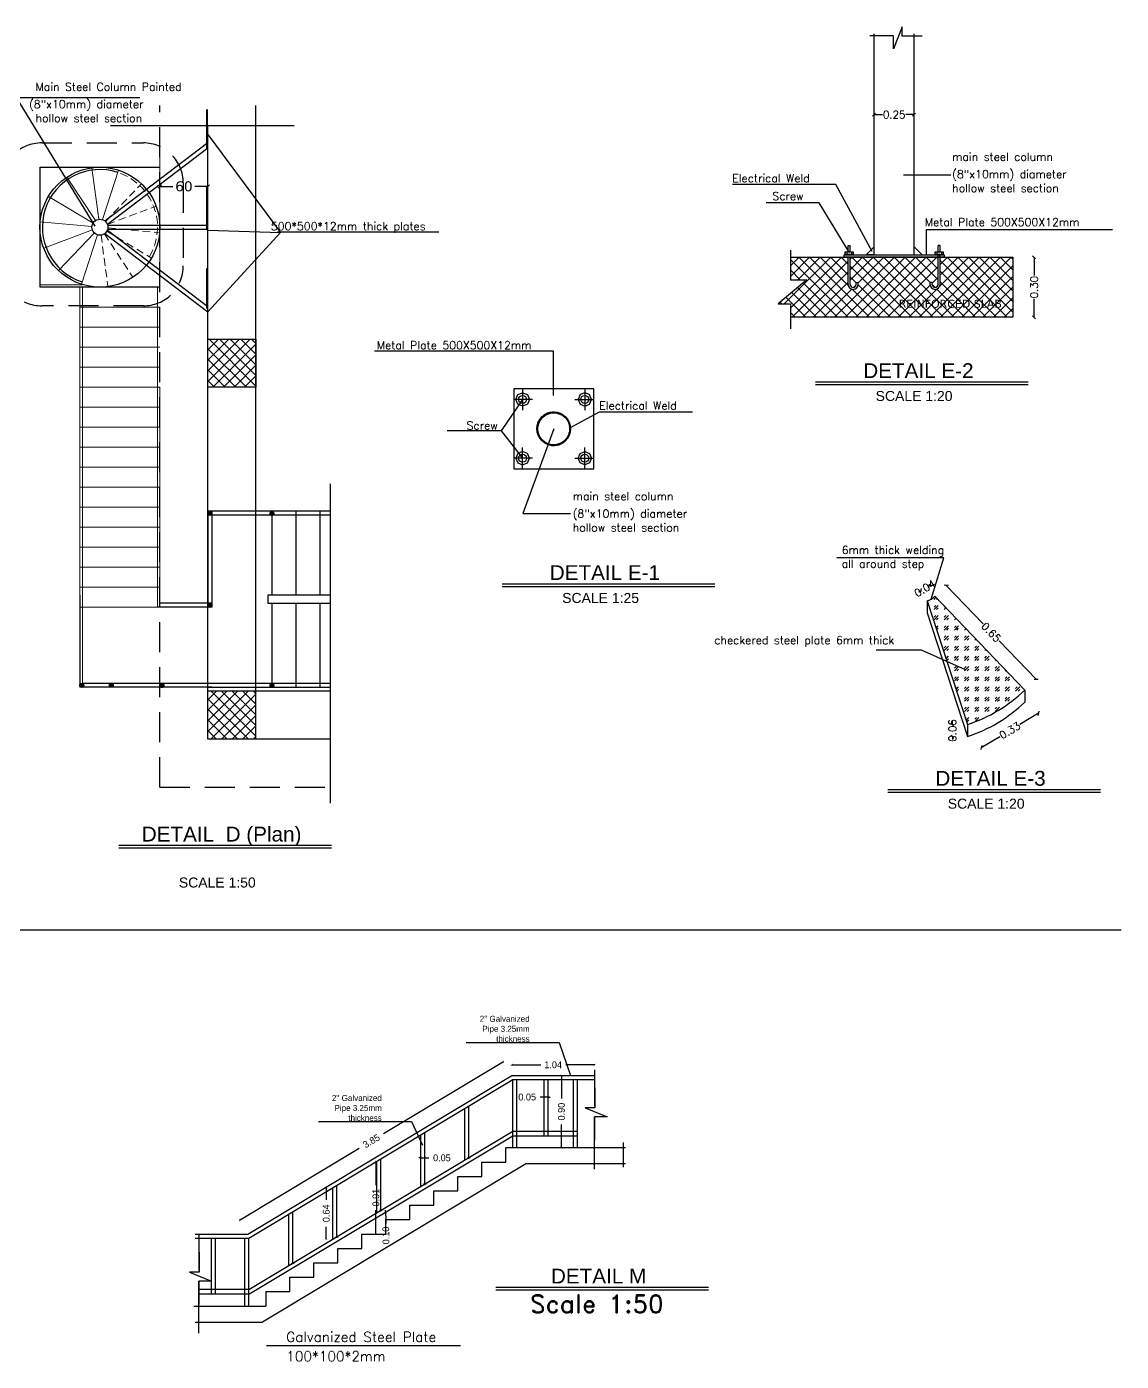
# Model space of a CAD drawing. Extents: x 151242 to 151523, y 158752 to 159354.
# Drawn here: x 151373.34 to 151400.72, y 158943.79 to 158977.16 of the extents above; entities that cross this region are included whole.
import ezdxf
from ezdxf.enums import TextEntityAlignment as Align

# ---------------------------------------------------------------- set-up
doc = ezdxf.new("R2010")
doc.units = 0
doc.header["$LTSCALE"] = 3
doc.header["$MEASUREMENT"] = 0
doc.header["$PDMODE"] = 2
doc.header["$PDSIZE"] = 0.03
for name, pattern in [('AUSGEZOGEN', [0]), ('DASHED', [0.75, 0.5, -0.25]), ('HIDDEN', [9.525, 6.35, -3.175]), ('VONLAYER', [0])]:
    doc.linetypes.add(name, pattern=pattern)
doc.layers.get('0').update_dxf_attribs({"linetype": 'CONTINUOUS'})
doc.layers.get('DEFPOINTS').update_dxf_attribs({"linetype": 'CONTINUOUS'})
for name, color, linetype in [('05', 1, 'CONTINUOUS'), ('6', 2, 'CONTINUOUS'), ('DOOR', 45, 'CONTINUOUS'), ('EBENE0', 7, 'AUSGEZOGEN'), ('FUR', 203, 'CONTINUOUS'), ('HACH', 8, 'CONTINUOUS'), ('HATCH', 40, 'CONTINUOUS'), ('HATSH', 252, 'CONTINUOUS'), ('hide', 4, 'DASHED'), ('LE', 141, 'CONTINUOUS'), ('POLI', 3, 'CONTINUOUS'), ('ST', 2, 'CONTINUOUS'), ('Stairs', 231, 'CONTINUOUS'), ('SYMBOL1', 8, 'CONTINUOUS'), ('TEXT', 7, 'CONTINUOUS'), ('TEXTM', 2, 'CONTINUOUS'), ('TEXTS', 1, 'CONTINUOUS'), ('TXT', 6, 'CONTINUOUS'), ('WALL', 3, 'CONTINUOUS')]:
    doc.layers.add(name, color=color, linetype=linetype)
doc.layers.add('dimentions', color=241, linetype='CONTINUOUS', lineweight=20)
doc.layers.add('LAND CORNERS', color=255, linetype='CONTINUOUS', lineweight=25)
doc.styles.add('FUTURA', font='SAS_____.PFB')
doc.styles.add('ROMAND', font='romand', dxfattribs={"height": 0.5})
doc.styles.add('ROMANS', font='romans.shx')
doc.styles.add('VERDANA', font='verdana.ttf', dxfattribs={"height": 0.25})
doc.dimstyles.new('1.50', dxfattribs={"dimscale": 0, "dimtxt": 0.17, "dimasz": 0.05, "dimexe": 31.75, "dimexo": 1.5875, "dimgap": 0.1, "dimtad": 0, "dimlfac": 0.5, "dimzin": 0, "dimdsep": 46, "dimtxsty": 'Standard', "dimblk": 'ARCHTICK', "dimcen": 0, "dimse1": 1, "dimse2": 1, "dimclrt": 6, "dimadec": 0, "dimazin": 0, "dimtfac": 1, "dimtmove": 0, "dimatfit": 3, "dimldrblk": 'ARCHTICK', "dimfxl": 1, "dimarcsym": 0})
doc.dimstyles.new('20', dxfattribs={"dimscale": 0.75, "dimtxt": 0.25, "dimasz": 0.1, "dimexe": 0.18, "dimexo": 0.06, "dimgap": 0.01, "dimtad": 0, "dimlfac": 0.2, "dimrnd": 0.01, "dimzin": 0, "dimdsep": 46, "dimtxsty": 'ROMANS', "dimblk1": 'OBLIQUE', "dimblk2": 'OBLIQUE', "dimsah": 1, "dimcen": 0.09, "dimse1": 1, "dimse2": 1, "dimclrd": 8, "dimclre": 6, "dimclrt": 4, "dimadec": 0, "dimazin": 0, "dimtfac": 1, "dimtix": 1, "dimtofl": 0, "dimtmove": 2, "dimatfit": 3, "dimldrblk": 'DOTSMALL', "dimfxl": 0.18, "dimtolj": 1, "dimtzin": 0, "dimarcsym": 0})
doc.dimstyles.new('Copy of 1-50', dxfattribs={"dimscale": 0, "dimtxt": 15, "dimasz": 0.08, "dimexe": 10, "dimexo": 0, "dimgap": 0.08, "dimtad": 0, "dimdec": 0, "dimlfac": 50, "dimzin": 0, "dimdsep": 46, "dimtxsty": 'VERDANA', "dimblk": 'OBLIQUE', "dimcen": 0, "dimse1": 1, "dimse2": 1, "dimclrd": 9, "dimclre": 9, "dimclrt": 3, "dimadec": 0, "dimazin": 0, "dimtfac": 1, "dimtdec": 0, "dimtix": 1, "dimtofl": 0, "dimtmove": 2, "dimatfit": 3, "dimldrblk": 'OPEN90', "dimfxl": 1, "dimtolj": 1, "dimtzin": 0, "dimarcsym": 0})

# ---------------------------------------------------------------- blocks, each defined once
blk = doc.blocks.new('_OBLIQUE')
at = {"color": 0, "linetype": 'ByBlock'}
blk.add_line((-0.5, -0.5), (0.5, 0.5), dxfattribs=at)
blk = doc.blocks.new('*D425')
at = {"layer": 'DEFPOINTS', "color": 0, "transparency": 16777216}
for p in [(151395.709, 158963.06), (151395.863, 158962.804), (151396.053, 158962.919)]:
    blk.add_point(p, dxfattribs=at)
at = {"layer": 'DOOR', "color": 8, "lineweight": -2, "transparency": 16777216}
for p, q in [((151395.709, 158963.06), (151395.645, 158963.022)), ((151395.9, 158963.174), (151395.965, 158963.213))]:
    blk.add_line(p, q, dxfattribs=at)
at = {"layer": 'DOOR', "color": 8, "lineweight": -2, "transparency": 16777216, "xscale": 0.07500000000000001, "yscale": 0.07500000000000001, "zscale": 0.07500000000000001}
for p, rotation in [((151395.709, 158963.06), 30.91579343214791), ((151395.9, 158963.174), 210.9157934321479)]:
    blk.add_blockref('_OBLIQUE', p, dxfattribs=dict(at, rotation=rotation))
at = {"layer": 'DOOR', "color": 4, "transparency": 16777216, "insert": (151395.805, 158963.117), "char_height": 0.1875, "attachment_point": 5, "rotation": 30.9158, "style": 'ROMANS'}
blk.add_mtext('\\A1;0.04', dxfattribs=at)
blk = doc.blocks.new('_DOTSMALL')
at = {"color": 0, "linetype": 'ByBlock', "const_width": 0.5}
blk.add_lwpolyline([(-0.0625, 0, 1), (0.0625, 0, 1)], format="xyb", close=True, dxfattribs=at)
blk = doc.blocks.new('*D426')
at = {"layer": 'DEFPOINTS', "color": 0, "transparency": 16777216}
for p in [(151398.302, 158960.572), (151396.87, 158959.714), (151397.216, 158959.137)]:
    blk.add_point(p, dxfattribs=at)
at = {"layer": 'DOOR', "color": 8, "lineweight": -2, "transparency": 16777216}
for p, q in [((151398.648, 158959.994), (151398.184, 158959.716)), ((151397.216, 158959.137), (151397.68, 158959.415))]:
    blk.add_line(p, q, dxfattribs=at)
at = {"layer": 'DOOR', "color": 8, "lineweight": -2, "transparency": 16777216, "xscale": 0.07500000000000001, "yscale": 0.07500000000000001, "zscale": 0.07500000000000001}
for p, rotation in [((151398.648, 158959.994), 30.91579343583341), ((151397.216, 158959.137), 210.9157934358334)]:
    blk.add_blockref('_OBLIQUE', p, dxfattribs=dict(at, rotation=rotation))
at = {"layer": 'DOOR', "color": 4, "transparency": 16777216, "insert": (151397.932, 158959.565), "char_height": 0.1875, "attachment_point": 5, "rotation": 30.9158, "style": 'ROMANS'}
blk.add_mtext('\\A1;0.33', dxfattribs=at)
blk = doc.blocks.new('*D427')
at = {"layer": 'DEFPOINTS', "color": 0, "transparency": 16777216}
for p in [(151396.87, 158959.714), (151396.494, 158959.414), (151396.87, 158959.414)]:
    blk.add_point(p, dxfattribs=at)
at = {"layer": 'DOOR', "color": 8, "lineweight": -2, "transparency": 16777216}
for p, q in [((151396.494, 158959.714), (151396.494, 158959.789)), ((151396.494, 158959.414), (151396.494, 158959.339))]:
    blk.add_line(p, q, dxfattribs=at)
at = {"layer": 'DOOR', "color": 8, "lineweight": -2, "transparency": 16777216, "xscale": 0.07500000000000001, "yscale": 0.07500000000000001, "zscale": 0.07500000000000001}
for p, rotation in [((151396.494, 158959.714), 270), ((151396.494, 158959.414), 90)]:
    blk.add_blockref('_OBLIQUE', p, dxfattribs=dict(at, rotation=rotation))
at = {"layer": 'DOOR', "color": 4, "transparency": 16777216, "insert": (151396.494, 158959.564), "char_height": 0.1875, "attachment_point": 5, "rotation": 90, "style": 'ROMANS'}
blk.add_mtext('\\A1;0.06', dxfattribs=at)
blk = doc.blocks.new('*D428')
at = {"layer": 'DEFPOINTS', "color": 0, "transparency": 16777216}
for p in [(151396.053, 158962.919), (151398.588, 158960.846), (151398.302, 158960.572)]:
    blk.add_point(p, dxfattribs=at)
at = {"layer": 'DOOR', "color": 8, "lineweight": -2, "transparency": 16777216}
for p, q in [((151396.34, 158963.193), (151397.261, 158962.232)), ((151398.588, 158960.846), (151397.667, 158961.808))]:
    blk.add_line(p, q, dxfattribs=at)
at = {"layer": 'DOOR', "color": 8, "lineweight": -2, "transparency": 16777216, "xscale": 0.07500000000000001, "yscale": 0.07500000000000001, "zscale": 0.07500000000000001}
for p, rotation in [((151396.34, 158963.193), 133.7729362998818), ((151398.588, 158960.846), 313.7729362998818)]:
    blk.add_blockref('_OBLIQUE', p, dxfattribs=dict(at, rotation=rotation))
at = {"layer": 'DOOR', "color": 4, "transparency": 16777216, "insert": (151397.464, 158962.02), "char_height": 0.1875, "attachment_point": 5, "rotation": 313.7729, "style": 'ROMANS'}
blk.add_mtext('\\A1;0.65', dxfattribs=at)
blk = doc.blocks.new('*D429')
at = {"layer": 'DEFPOINTS', "color": 0, "transparency": 16777216}
for p in [(151398.007, 158971.397), (151398.007, 158969.897), (151398.537, 158969.897)]:
    blk.add_point(p, dxfattribs=at)
at = {"layer": 'DOOR', "color": 8, "lineweight": -2, "transparency": 16777216}
for p, q in [((151398.537, 158971.397), (151398.537, 158970.94)), ((151398.537, 158969.897), (151398.537, 158970.354))]:
    blk.add_line(p, q, dxfattribs=at)
at = {"layer": 'DOOR', "color": 8, "lineweight": -2, "transparency": 16777216, "xscale": 0.07500000000000001, "yscale": 0.07500000000000001, "zscale": 0.07500000000000001}
for p, rotation in [((151398.537, 158971.397), 90), ((151398.537, 158969.897), 270)]:
    blk.add_blockref('_OBLIQUE', p, dxfattribs=dict(at, rotation=rotation))
at = {"layer": 'DOOR', "color": 4, "transparency": 16777216, "insert": (151398.537, 158970.647), "char_height": 0.1875, "attachment_point": 5, "rotation": 90, "style": 'ROMANS'}
blk.add_mtext('\\A1;0.30', dxfattribs=at)
blk = doc.blocks.new('*D430')
at = {"layer": 'DEFPOINTS', "color": 0, "transparency": 16777216}
for p in [(151394.537, 158975.026), (151394.537, 158974.961), (151395.537, 158975.026)]:
    blk.add_point(p, dxfattribs=at)
at = {"layer": 'DOOR', "color": 8, "lineweight": -2, "transparency": 16777216}
for p, q in [((151394.537, 158974.961), (151394.744, 158974.961)), ((151395.537, 158974.961), (151395.331, 158974.961))]:
    blk.add_line(p, q, dxfattribs=at)
at = {"layer": 'DOOR', "color": 8, "lineweight": -2, "transparency": 16777216, "xscale": 0.07500000000000001, "yscale": 0.07500000000000001, "zscale": 0.07500000000000001, "rotation": 180}
blk.add_blockref('_OBLIQUE', (151394.537, 158974.961), dxfattribs=at)
at = {"layer": 'DOOR', "color": 8, "lineweight": -2, "transparency": 16777216, "xscale": 0.07500000000000001, "yscale": 0.07500000000000001, "zscale": 0.07500000000000001}
blk.add_blockref('_OBLIQUE', (151395.537, 158974.961), dxfattribs=at)
at = {"layer": 'DOOR', "color": 4, "transparency": 16777216, "insert": (151395.037, 158974.961), "char_height": 0.1875, "attachment_point": 5, "style": 'ROMANS'}
blk.add_mtext('\\A1;0.25', dxfattribs=at)
blk = doc.blocks.new('*D272')
at = {"layer": 'DEFPOINTS', "color": 0, "transparency": 16777216}
for p in [(151376.677, 158973.166), (151377.877, 158973.166), (151377.877, 158973.166)]:
    blk.add_point(p, dxfattribs=at)
at = {"layer": 'HATCH', "color": 9, "lineweight": -2, "transparency": 16777216}
for p, q in [((151376.677, 158973.166), (151377.001, 158973.166)), ((151377.877, 158973.166), (151377.553, 158973.166))]:
    blk.add_line(p, q, dxfattribs=at)
at = {"layer": 'HATCH', "color": 9, "lineweight": -2, "transparency": 16777216, "xscale": 0.08, "yscale": 0.08, "zscale": 0.08, "rotation": 180}
blk.add_blockref('_OBLIQUE', (151376.677, 158973.166), dxfattribs=at)
at = {"layer": 'HATCH', "color": 9, "lineweight": -2, "transparency": 16777216, "xscale": 0.08, "yscale": 0.08, "zscale": 0.08}
blk.add_blockref('_OBLIQUE', (151377.877, 158973.166), dxfattribs=at)
at = {"layer": 'HATCH', "color": 3, "transparency": 16777216, "insert": (151377.277, 158973.166), "char_height": 0.25, "attachment_point": 5, "style": 'VERDANA'}
blk.add_mtext('\\A1;60', dxfattribs=at)
blk = doc.blocks.new('_Open90')
at = {"color": 0, "linetype": 'ByBlock', "lineweight": -2}
for p, q in [((0, 0), (-1, 0)), ((-0.5, 0.5), (0, 0)), ((0, 0), (-0.5, -0.5))]:
    blk.add_line(p, q, dxfattribs=at)
blk = doc.blocks.new('_ARCHTICK')
at = {"color": 0, "linetype": 'ByBlock', "const_width": 0.15}
blk.add_lwpolyline([(-0.5, -0.5), (0.5, 0.5)], dxfattribs=at)
blk = doc.blocks.new('*D514')
at = {"color": 0, "lineweight": -2, "transparency": 16777216}
for p, q in [((151380.836, 158948.137), (151380.836, 158947.835)), ((151380.836, 158946.85), (151380.836, 158947.153))]:
    blk.add_line(p, q, dxfattribs=at)
at = {"layer": 'DEFPOINTS', "color": 0, "transparency": 16777216}
for p in [(151381.001, 158948.137), (151380.836, 158946.85), (151381.001, 158946.85)]:
    blk.add_point(p, dxfattribs=at)
at = {"color": 0, "lineweight": -2, "transparency": 16777216, "xscale": 0.05000000000000002, "yscale": 0.05000000000000002, "zscale": 0.05000000000000002}
for p, rotation in [((151380.836, 158948.137), 90), ((151380.836, 158946.85), 270)]:
    blk.add_blockref('_ARCHTICK', p, dxfattribs=dict(at, rotation=rotation))
at = {"color": 6, "transparency": 16777216, "insert": (151380.836, 158947.494), "char_height": 0.17, "attachment_point": 5, "rotation": 90}
blk.add_mtext('0.64', dxfattribs=at)
blk = doc.blocks.new('*D515')
at = {"color": 0, "lineweight": -2, "transparency": 16777216}
for p, q in [((151382.078, 158948.797), (151382.078, 158948.2)), ((151382.078, 158946.977), (151382.078, 158947.575))]:
    blk.add_line(p, q, dxfattribs=at)
at = {"layer": 'DEFPOINTS', "color": 0, "transparency": 16777216}
for p in [(151382.078, 158948.797), (151382.078, 158946.977), (151382.078, 158946.977)]:
    blk.add_point(p, dxfattribs=at)
at = {"color": 0, "lineweight": -2, "transparency": 16777216, "xscale": 0.05000000000000002, "yscale": 0.05000000000000002, "zscale": 0.05000000000000002}
for p, rotation in [((151382.078, 158948.797), 90), ((151382.078, 158946.977), 270)]:
    blk.add_blockref('_ARCHTICK', p, dxfattribs=dict(at, rotation=rotation))
at = {"color": 6, "transparency": 16777216, "insert": (151382.078, 158947.887), "char_height": 0.17, "attachment_point": 5, "rotation": 90}
blk.add_mtext('0.91', dxfattribs=at)
blk = doc.blocks.new('*D516')
at = {"color": 0, "lineweight": -2, "transparency": 16777216}
for p, q in [((151383.201, 158948.883), (151383.151, 158948.884)), ((151383.201, 158948.883), (151383.301, 158948.883)), ((151383.301, 158948.883), (151383.401, 158948.882))]:
    blk.add_line(p, q, dxfattribs=at)
at = {"layer": 'DEFPOINTS', "color": 0, "transparency": 16777216}
for p in [(151383.201, 158948.874), (151383.301, 158948.883), (151383.301, 158948.874)]:
    blk.add_point(p, dxfattribs=at)
at = {"color": 0, "lineweight": -2, "transparency": 16777216, "xscale": 0.05000000000000002, "yscale": 0.05000000000000002, "zscale": 0.05000000000000002}
for p, rotation in [((151383.201, 158948.883), 359.6744114053633), ((151383.301, 158948.883), 179.6744114053632)]:
    blk.add_blockref('_ARCHTICK', p, dxfattribs=dict(at, rotation=rotation))
at = {"color": 6, "transparency": 16777216, "insert": (151383.728, 158948.88), "char_height": 0.17, "attachment_point": 5, "rotation": 359.6744}
blk.add_mtext('0.05', dxfattribs=at)
blk = doc.blocks.new('*D517')
at = {"color": 0, "lineweight": -2, "transparency": 16777216}
for p, q in [((151386.718, 158950.937), (151386.718, 158950.364)), ((151386.718, 158949.137), (151386.718, 158949.711))]:
    blk.add_line(p, q, dxfattribs=at)
at = {"layer": 'DEFPOINTS', "color": 0, "transparency": 16777216}
for p in [(151386.642, 158950.937), (151386.642, 158949.137), (151386.718, 158949.137)]:
    blk.add_point(p, dxfattribs=at)
at = {"color": 0, "lineweight": -2, "transparency": 16777216, "xscale": 0.05000000000000002, "yscale": 0.05000000000000002, "zscale": 0.05000000000000002}
for p, rotation in [((151386.718, 158950.937), 90), ((151386.718, 158949.137), 270)]:
    blk.add_blockref('_ARCHTICK', p, dxfattribs=dict(at, rotation=rotation))
at = {"color": 6, "transparency": 16777216, "insert": (151386.718, 158950.037), "char_height": 0.17, "attachment_point": 5, "rotation": 90}
blk.add_mtext('0.90', dxfattribs=at)
blk = doc.blocks.new('*D518')
at = {"color": 0, "lineweight": -2, "transparency": 16777216}
for p, q in [((151385.266, 158951.282), (151382.271, 158949.485)), ((151378.666, 158947.322), (151381.662, 158949.12))]:
    blk.add_line(p, q, dxfattribs=at)
at = {"layer": 'DEFPOINTS', "color": 0, "transparency": 16777216}
for p in [(151385.266, 158951.282), (151385.473, 158950.937), (151378.873, 158946.977)]:
    blk.add_point(p, dxfattribs=at)
at = {"color": 0, "lineweight": -2, "transparency": 16777216, "xscale": 0.05000000000000002, "yscale": 0.05000000000000002, "zscale": 0.05000000000000002}
for p, rotation in [((151385.266, 158951.282), 30.96375653207352), ((151378.666, 158947.322), 210.9637565320735)]:
    blk.add_blockref('_ARCHTICK', p, dxfattribs=dict(at, rotation=rotation))
at = {"color": 6, "transparency": 16777216, "insert": (151381.966, 158949.302), "char_height": 0.17, "attachment_point": 5, "rotation": 30.9638}
blk.add_mtext('3.85', dxfattribs=at)
blk = doc.blocks.new('*D519')
at = {"color": 0, "lineweight": -2, "transparency": 16777216}
for p, q in [((151386.288, 158950.4), (151386.188, 158950.4)), ((151386.388, 158950.4), (151386.288, 158950.4)), ((151386.388, 158950.4), (151386.438, 158950.4))]:
    blk.add_line(p, q, dxfattribs=at)
at = {"layer": 'DEFPOINTS', "color": 0, "transparency": 16777216}
for p in [(151386.288, 158950.643), (151386.388, 158950.643), (151386.388, 158950.4)]:
    blk.add_point(p, dxfattribs=at)
at = {"color": 0, "lineweight": -2, "transparency": 16777216, "xscale": 0.05000000000000002, "yscale": 0.05000000000000002, "zscale": 0.05000000000000002}
blk.add_blockref('_ARCHTICK', (151386.288, 158950.4), dxfattribs=at)
at = {"color": 0, "lineweight": -2, "transparency": 16777216, "xscale": 0.05000000000000002, "yscale": 0.05000000000000002, "zscale": 0.05000000000000002, "rotation": 180}
blk.add_blockref('_ARCHTICK', (151386.388, 158950.4), dxfattribs=at)
at = {"color": 6, "transparency": 16777216, "insert": (151385.861, 158950.4), "char_height": 0.17, "attachment_point": 5}
blk.add_mtext('0.05', dxfattribs=at)
blk = doc.blocks.new('*D520')
at = {"color": 0, "lineweight": -2, "transparency": 16777216}
for p, q in [((151385.473, 158951.206), (151386.199, 158951.206)), ((151387.549, 158951.206), (151386.824, 158951.206))]:
    blk.add_line(p, q, dxfattribs=at)
at = {"layer": 'DEFPOINTS', "color": 0, "transparency": 16777216}
for p in [(151385.473, 158950.937), (151387.549, 158951.206), (151387.549, 158950.937)]:
    blk.add_point(p, dxfattribs=at)
at = {"color": 0, "lineweight": -2, "transparency": 16777216, "xscale": 0.05000000000000002, "yscale": 0.05000000000000002, "zscale": 0.05000000000000002, "rotation": 180}
blk.add_blockref('_ARCHTICK', (151385.473, 158951.206), dxfattribs=at)
at = {"color": 0, "lineweight": -2, "transparency": 16777216, "xscale": 0.05000000000000002, "yscale": 0.05000000000000002, "zscale": 0.05000000000000002}
blk.add_blockref('_ARCHTICK', (151387.549, 158951.206), dxfattribs=at)
at = {"color": 6, "transparency": 16777216, "insert": (151386.511, 158951.206), "char_height": 0.17, "attachment_point": 5}
blk.add_mtext('1.04', dxfattribs=at)
blk = doc.blocks.new('*D521')
at = {"layer": 'DEFPOINTS', "color": 0, "transparency": 16777216}
for p in [(151382.321, 158947.526), (151382.323, 158947.337), (151382.323, 158947.337)]:
    blk.add_point(p, dxfattribs=at)
at = {"layer": 'TEXTM', "color": 0, "lineweight": -2, "transparency": 16777216}
for p, q in [((151382.321, 158947.526), (151382.321, 158947.576)), ((151382.321, 158947.526), (151382.323, 158947.337)), ((151382.323, 158947.337), (151382.324, 158947.237))]:
    blk.add_line(p, q, dxfattribs=at)
at = {"layer": 'TEXTM', "color": 0, "lineweight": -2, "transparency": 16777216, "xscale": 0.05000000000000002, "yscale": 0.05000000000000002, "zscale": 0.05000000000000002}
for p, rotation in [((151382.321, 158947.526), 270.6476399998255), ((151382.323, 158947.337), 90.64763999982549)]:
    blk.add_blockref('_ARCHTICK', p, dxfattribs=dict(at, rotation=rotation))
at = {"layer": 'TEXTM', "color": 6, "transparency": 16777216, "insert": (151382.328, 158946.939), "char_height": 0.17, "attachment_point": 5, "rotation": 90.6476}
blk.add_mtext('0.10', dxfattribs=at)

msp = doc.modelspace()

# ---------------------------------------------------------------- hatches: boundary and pattern name
at = {"layer": 'HATCH'}
h = msp.add_hatch(dxfattribs=at)
h.set_pattern_fill('ANSI37', color=256, scale=1.5, style=0)
h.set_pattern_definition([(45, (145639.9004, 160063.60944), (-0.1325825215, 0.1325825215), []), (135, (145639.9004, 160063.60944), (-0.1325825215, -0.1325825215), [])])
h.paths.add_polyline_path([(151398.007, 158971.397), (151396.187, 158971.397), (151396.187, 158970.718, -1), (151395.937, 158970.718), (151395.937, 158970.766), (151395.987, 158970.766), (151395.987, 158970.718, 1), (151396.137, 158970.718), (151396.137, 158971.397), (151393.937, 158971.397), (151393.937, 158970.718, 0.691081), (151394.069, 158970.668, 0.182675), (151394.087, 158970.718), (151394.087, 158970.766), (151394.137, 158970.766), (151394.137, 158970.718, -1), (151393.887, 158970.718), (151393.887, 158971.397), (151393.787, 158971.397), (151392.444, 158971.397), (151392.444, 158970.834), (151392.856, 158970.834), (151392.133, 158970.23), (151392.444, 158970.23), (151392.444, 158969.897), (151398.007, 158969.897)])
h = msp.add_hatch(dxfattribs=at)
h.set_pattern_fill('ANSI37', color=256, scale=1.5, style=0)
h.set_pattern_definition([(45, (139875.42746, 161140.40075), (-0.1325825215, 0.1325825215), []), (135, (139875.42746, 161140.40075), (-0.1325825215, -0.1325825215), [])])
h.paths.add_polyline_path([(151377.877, 158969.346), (151379.077, 158969.346), (151379.077, 158968.146), (151377.877, 158968.146)])
h.paths.add_polyline_path([(151377.877, 158960.546), (151379.077, 158960.546), (151379.077, 158959.346), (151377.877, 158959.346)])
h = msp.add_hatch(dxfattribs=at)
h.set_pattern_fill('ANSI31', color=256, scale=0.01, style=0)
h.set_pattern_definition([(45, (145638.6423972, 160058.7400994), (-0.00088388347648, 0.00088388347648), [])])
h.paths.add_polyline_path([(151386.105, 158967.107, 1), (151386.945, 158967.107, 1)])
h.paths.add_polyline_path([(151386.925, 158967.107, -1), (151386.125, 158967.107, -1)], flags=16)
at = {"layer": 'LAND CORNERS'}
h = msp.add_hatch(dxfattribs=at)
h.set_pattern_fill('GOST_GLASS', color=256, scale=0.03)
h.set_pattern_definition([(45, (-11215.38874, -16770.81669), (0.25455844123, -3e-17), [0.15, -0.21]), (45, (-11215.3251, -16770.81669), (0.25455844123, -3e-17), [0.06, -0.3]), (45, (-11215.38874, -16770.75305), (0.25455844123, -3e-17), [0.06, -0.3])])
h.paths.add_polyline_path([(151396.053, 158962.919, -0.112673), (151395.863, 158962.804), (151396.87, 158959.714, 0.112673), (151398.302, 158960.572)])
at = {"layer": 'Stairs', "linetype": 'VONLAYER'}
h = msp.add_hatch(color=256, dxfattribs=at)
edge = h.paths.add_edge_path()
edge.add_arc((151377.928, 158964.993), 0.05, 0, 360)
h = msp.add_hatch(color=256, dxfattribs=at)
edge = h.paths.add_edge_path()
edge.add_arc((151379.477, 158964.988), 0.05, 0, 360)
h = msp.add_hatch(color=256, dxfattribs=at)
edge = h.paths.add_edge_path()
edge.add_arc((151377.927, 158962.692), 0.05, 0, 360)
h = msp.add_hatch(color=256, dxfattribs=at)
edge = h.paths.add_edge_path()
edge.add_arc((151374.723, 158960.693), 0.05, 0, 360)
h = msp.add_hatch(color=256, dxfattribs=at)
edge = h.paths.add_edge_path()
edge.add_arc((151375.461, 158960.697), 0.05, 0, 360)
h = msp.add_hatch(color=256, dxfattribs=at)
edge = h.paths.add_edge_path()
edge.add_arc((151376.727, 158960.688), 0.05, 0, 360)
h = msp.add_hatch(color=256, dxfattribs=at)
edge = h.paths.add_edge_path()
edge.add_arc((151379.477, 158960.69), 0.05, 0, 360)

# ---------------------------------------------------------------- linework, layer by layer
at = {"layer": '05'}
for p, q in [((151393.072, 158968.28), (151398.39, 158968.28)), ((151393.072, 158968.215), (151398.39, 158968.215)), ((151385.234, 158963.232), (151390.552, 158963.232)), ((151385.234, 158963.166), (151390.552, 158963.166)), ((151394.876, 158958.089), (151400.194, 158958.089)), ((151394.876, 158958.024), (151400.194, 158958.024)), ((151375.647, 158956.694), (151380.966, 158956.694)), ((151375.647, 158956.629), (151380.966, 158956.629)), ((151385.076, 158945.645), (151390.394, 158945.645)), ((151385.076, 158945.579), (151390.394, 158945.579))]:
    msp.add_line(p, q, dxfattribs=at)
at = {"layer": 'dimentions'}
for p, q in [((151376.677, 158974.145), (151376.677, 158971.145)), ((151375.151, 158972.345), (151374.977, 158973.634)), ((151375.067, 158972.314), (151374.352, 158973.4)), ((151375.239, 158972.337), (151375.642, 158973.573)), ((151375.006, 158972.25), (151373.89, 158972.918)), ((151374.978, 158972.165), (151373.683, 158972.283)), ((151374.99, 158972.077), (151373.772, 158971.622)), ((151375.039, 158972.003), (151374.14, 158971.064)), ((151375.115, 158971.957), (151374.712, 158970.721)), ((151374.737, 158970.707), (151373.678, 158970.707)), ((151374.677, 158970.647), (151373.678, 158970.647)), ((151374.677, 158962.946), (151374.677, 158970.645)), ((151376.677, 158970.645), (151374.677, 158970.645)), ((151374.737, 158960.746), (151374.737, 158970.645)), ((151376.617, 158962.645), (151376.617, 158970.645)), ((151376.677, 158970.145), (151374.677, 158970.145)), ((151376.677, 158969.645), (151374.677, 158969.645)), ((151376.677, 158969.145), (151374.677, 158969.145)), ((151376.677, 158968.645), (151374.677, 158968.645)), ((151376.677, 158968.145), (151374.677, 158968.145)), ((151376.677, 158962.745), (151376.677, 158968.145)), ((151376.677, 158967.645), (151374.677, 158967.645)), ((151376.677, 158967.145), (151374.677, 158967.145)), ((151376.677, 158966.645), (151374.677, 158966.645)), ((151376.677, 158966.145), (151374.677, 158966.145)), ((151376.677, 158965.645), (151374.677, 158965.645)), ((151376.677, 158965.145), (151374.677, 158965.145)), ((151376.677, 158964.645), (151374.677, 158964.645)), ((151376.677, 158964.145), (151374.677, 158964.145)), ((151376.677, 158963.645), (151374.677, 158963.645)), ((151376.677, 158963.145), (151374.677, 158963.145)), ((151376.677, 158962.645), (151374.677, 158962.645))]:
    msp.add_line(p, q, dxfattribs=at)
at = {"layer": 'dimentions', "color": 1, "linetype": 'HIDDEN', "ltscale": 0.01}
for p, q in [((151375.316, 158972.292), (151376.215, 158973.23)), ((151375.365, 158972.217), (151376.582, 158972.673)), ((151375.204, 158971.949), (151375.377, 158970.661)), ((151375.287, 158971.98), (151376.002, 158970.894)), ((151375.349, 158972.044), (151376.464, 158971.376)), ((151375.376, 158972.129), (151376.671, 158972.011))]:
    msp.add_line(p, q, dxfattribs=at)
msp.add_arc((151375.177, 158972.147), 1.44, 329.0842, 71.9413, dxfattribs=at)
at = {"layer": 'EBENE0', "color": 3, "linetype": 'AUSGEZOGEN'}
for p, q in [((151379.077, 158959.346), (151379.077, 158975.185)), ((151379.077, 158959.346), (151379.077, 158975.185)), ((151377.877, 158959.346), (151377.877, 158974.704)), ((151377.877, 158959.346), (151377.877, 158974.704)), ((151377.877, 158971.146), (151377.877, 158972.346)), ((151377.877, 158969.346), (151379.077, 158969.346)), ((151379.077, 158969.346), (151379.077, 158968.146)), ((151379.077, 158968.146), (151377.877, 158968.146)), ((151380.935, 158960.546), (151377.877, 158960.546)), ((151380.935, 158959.346), (151377.877, 158959.346))]:
    msp.add_line(p, q, dxfattribs=at)
at = {"layer": 'FUR'}
for p, q in [((151385.747, 158968.107), (151385.747, 158967.574)), ((151387.302, 158968.107), (151387.302, 158967.574)), ((151385.996, 158967.842), (151385.525, 158967.842)), ((151387.054, 158967.842), (151387.525, 158967.842)), ((151385.747, 158966.107), (151385.747, 158966.64)), ((151387.302, 158966.107), (151387.302, 158966.64)), ((151385.996, 158966.372), (151385.525, 158966.372)), ((151387.054, 158966.372), (151387.525, 158966.372))]:
    msp.add_line(p, q, dxfattribs=at)
at = {"layer": 'HACH'}
for p, q in [((151384.337, 158951.767), (151386.664, 158951.767)), ((151386.664, 158951.767), (151386.943, 158950.937)), ((151380.64, 158949.788), (151382.967, 158949.788)), ((151382.967, 158949.788), (151383.246, 158949.194)), ((151379.343, 158944.187), (151384.193, 158944.187))]:
    msp.add_line(p, q, dxfattribs=at)
at = {"layer": 'HATCH'}
for p, q in [((151395.241, 158977.159), (151395.018, 158976.609)), ((151395.241, 158976.921), (151395.241, 158977.159)), ((151395.018, 158976.927), (151394.429, 158976.927)), ((151395.018, 158976.609), (151395.018, 158976.927)), ((151395.741, 158976.921), (151395.241, 158976.921)), ((151375.442, 158974.687), (151380.031, 158974.687)), ((151375.301, 158972.304), (151377.877, 158974.26)), ((151375.362, 158972.224), (151377.877, 158974.134)), ((151375.301, 158971.99), (151377.877, 158970.034)), ((151375.362, 158972.07), (151377.877, 158970.16)), ((151375.371, 158972.197), (151377.877, 158972.197)), ((151375.371, 158972.097), (151377.877, 158972.097)), ((151392.444, 158971.572), (151392.444, 158970.834)), ((151393.787, 158971.397), (151393.787, 158971.457)), ((151393.787, 158971.397), (151393.787, 158971.457)), ((151393.787, 158971.457), (151396.287, 158971.457)), ((151396.287, 158971.397), (151393.787, 158971.397)), ((151396.287, 158971.457), (151396.287, 158971.397)), ((151392.856, 158970.834), (151392.133, 158970.23)), ((151392.444, 158970.834), (151392.856, 158970.834)), ((151392.133, 158970.23), (151392.444, 158970.23)), ((151392.444, 158970.23), (151392.444, 158969.608)), ((151380.935, 158965.728), (151380.935, 158957.745)), ((151387.549, 158950.632), (151387.549, 158950.132)), ((151387.549, 158950.132), (151387.311, 158950.132)), ((151387.311, 158950.132), (151387.861, 158949.91)), ((151387.861, 158949.91), (151387.543, 158949.91)), ((151387.543, 158949.91), (151387.543, 158949.321)), ((151377.655, 158946.524), (151377.655, 158946.024)), ((151377.655, 158946.024), (151377.418, 158946.024)), ((151377.418, 158946.024), (151377.967, 158945.802)), ((151377.967, 158945.802), (151377.65, 158945.802)), ((151377.65, 158945.802), (151377.65, 158945.213))]:
    msp.add_line(p, q, dxfattribs=at)
at = {"layer": 'HATCH', "const_width": 0.05}
for points in [[(151377.856, 158975.09), (151377.856, 158974.088)], [(151377.856, 158973.115), (151377.856, 158972.112)], [(151377.856, 158971.116), (151377.856, 158970.114)]]:
    msp.add_lwpolyline(points, dxfattribs=at)
at = {"layer": 'HATSH'}
msp.add_line((151379.616, 158972.028), (151383.654, 158972.028), dxfattribs=at)
for points in [[(151375.059, 158972.174), (151373.092, 158975.385), (151376.174, 158975.385)], [(151377.877, 158974.462), (151379.692, 158972.018), (151377.877, 158970.034)], [(151395.271, 158973.455), (151396.456, 158973.455)], [(151394.489, 158971.535), (151393.583, 158973.214), (151390.993, 158973.214)], [(151393.912, 158971.524), (151393.16, 158972.759), (151391.837, 158972.759)], [(151377.877, 158972.074), (151379.692, 158972.018)], [(151395.847, 158971.457), (151395.847, 158972.086), (151400.5, 158972.086)], [(151386.519, 158967.941), (151386.519, 158969.044), (151382.041, 158969.044)], [(151385.747, 158967.84), (151385.213, 158967.052), (151385.747, 158966.374)], [(151386.944, 158967.135), (151387.667, 158967.53), (151389.996, 158967.53)], [(151385.228, 158967.052), (151383.856, 158967.052)], [(151386.525, 158967.107), (151385.751, 158964.989), (151386.947, 158964.989)], [(151395.964, 158962.851), (151396.278, 158963.883), (151393.601, 158963.883)], [(151396.82, 158961.084), (151395.718, 158961.569), (151394.591, 158961.569)]]:
    msp.add_lwpolyline(points, dxfattribs=at)
at = {"layer": 'hide', "color": 8, "ltscale": 0.5}
for q in [(151376.677, 158975.185), (151380.935, 158958.146)]:
    msp.add_line((151376.677, 158958.146), q, dxfattribs=at)
msp.add_lwpolyline([(151373.721, 158974.253), (151376.262, 158974.253, -0.414214), (151377.262, 158973.253), (151377.262, 158971.18, -0.414214), (151376.262, 158970.18), (151373.721, 158970.18, -0.414214), (151372.721, 158971.18), (151372.721, 158973.253, -0.414214)], format="xyb", close=True, dxfattribs=at)
at = {"layer": 'LE'}
for p, q in [((151373.678, 158970.647), (151373.678, 158973.647)), ((151373.678, 158973.647), (151376.677, 158973.647)), ((151376.677, 158970.645), (151373.678, 158970.645)), ((151395.863, 158962.804), (151396.87, 158959.714)), ((151395.863, 158962.804), (151395.863, 158962.504)), ((151396.053, 158962.919), (151398.302, 158960.572)), ((151395.863, 158962.504), (151396.87, 158959.414)), ((151398.302, 158960.572), (151398.302, 158960.272)), ((151396.87, 158959.714), (151396.87, 158959.414))]:
    msp.add_line(p, q, dxfattribs=at)
for radius in [1.5, 0.2]:
    msp.add_circle((151375.177, 158972.147), radius, dxfattribs=at)
for centre, radius, start, end in [((151375.177, 158972.147), 1.44, 71.9413, 251.9413), ((151395.708, 158963.28), 0.5, 288.0587, 313.7729), ((151395.708, 158963.28), 3.75, 288.0587, 313.7729), ((151395.708, 158962.98), 3.75, 288.0587, 313.7729)]:
    msp.add_arc(centre, radius, start, end, dxfattribs=at)
at = {"layer": 'ST'}
msp.add_line((151377.554, 158944.777), (151379.24, 158944.777), dxfattribs=at)
at = {"layer": 'Stairs', "linetype": 'VONLAYER'}
for p, q in [((151394.537, 158971.457), (151394.537, 158976.981)), ((151395.537, 158971.457), (151395.537, 158976.981)), ((151377.877, 158965.046), (151377.877, 158962.745)), ((151380.935, 158965.046), (151377.877, 158965.046)), ((151377.877, 158965.046), (151377.877, 158962.745)), ((151380.935, 158964.946), (151377.877, 158964.946)), ((151377.977, 158965.046), (151377.977, 158962.645)), ((151377.977, 158965.046), (151377.977, 158962.645)), ((151379.477, 158965.046), (151379.477, 158962.946)), ((151379.477, 158965.046), (151379.477, 158962.946)), ((151380.077, 158965.046), (151380.077, 158962.946)), ((151380.677, 158965.046), (151380.677, 158962.946)), ((151374.677, 158962.946), (151374.677, 158960.646)), ((151380.935, 158962.946), (151379.377, 158962.946)), ((151379.377, 158962.946), (151379.377, 158962.746)), ((151377.977, 158962.645), (151376.617, 158962.645)), ((151377.977, 158962.745), (151376.677, 158962.745)), ((151377.977, 158962.745), (151377.801, 158962.745)), ((151377.977, 158962.745), (151377.977, 158962.645)), ((151379.377, 158962.746), (151380.935, 158962.746)), ((151379.477, 158962.746), (151379.477, 158960.646)), ((151380.077, 158962.746), (151380.077, 158960.646)), ((151380.677, 158962.746), (151380.677, 158960.646)), ((151377.977, 158960.646), (151374.677, 158960.646)), ((151374.737, 158960.746), (151377.977, 158960.746)), ((151374.777, 158960.646), (151374.777, 158960.746)), ((151377.877, 158960.746), (151380.935, 158960.746)), ((151377.877, 158960.646), (151380.935, 158960.646)), ((151377.523, 158945.177), (151379.323, 158945.177))]:
    msp.add_line(p, q, dxfattribs=at)
at = {"layer": 'Stairs', "color": 1}
for p, q in [((151385.473, 158950.937), (151387.549, 158950.937)), ((151385.501, 158950.837), (151387.549, 158950.837)), ((151385.601, 158949.137), (151385.601, 158950.837)), ((151386.388, 158949.434), (151386.388, 158950.837)), ((151387.123, 158949.137), (151387.123, 158950.837))]:
    msp.add_line(p, q, dxfattribs=at)
at = {"layer": 'Stairs'}
for p, q in [((151385.501, 158949.137), (151385.501, 158950.838)), ((151386.288, 158949.434), (151386.288, 158950.837)), ((151387.023, 158949.137), (151387.023, 158950.837)), ((151384.301, 158948.83), (151384.301, 158950.117)), ((151384.401, 158948.89), (151384.401, 158950.177)), ((151383.201, 158948.17), (151383.201, 158949.457)), ((151383.301, 158948.23), (151383.301, 158949.517)), ((151382.101, 158947.51), (151382.101, 158948.797)), ((151382.201, 158947.57), (151382.201, 158948.857)), ((151381.001, 158946.85), (151381.001, 158948.137)), ((151381.101, 158946.91), (151381.101, 158948.197)), ((151379.901, 158946.19), (151379.901, 158947.477)), ((151380.001, 158946.25), (151380.001, 158947.537)), ((151377.554, 158946.977), (151378.873, 158946.977)), ((151377.554, 158946.877), (151378.9, 158946.877)), ((151377.966, 158945.473), (151377.966, 158946.877)), ((151378.066, 158945.473), (151378.066, 158946.877)), ((151378.8, 158945.177), (151378.8, 158946.877)), ((151378.9, 158945.177), (151378.9, 158946.877))]:
    msp.add_line(p, q, dxfattribs=at)
at = {"layer": 'Stairs', "linetype": 'VONLAYER'}
for centre, radius in [((151386.525, 158967.107), 0.42), ((151386.525, 158967.107), 0.4), ((151377.928, 158964.993), 0.05), ((151379.477, 158964.988), 0.05), ((151377.927, 158962.692), 0.05), ((151374.723, 158960.693), 0.05), ((151375.461, 158960.697), 0.05), ((151376.727, 158960.688), 0.05), ((151379.477, 158960.69), 0.05)]:
    msp.add_circle(centre, radius, dxfattribs=at)
at = {"layer": 'SYMBOL1', "color": 4}
for p, q in [((151393.887, 158971.531), (151393.887, 158971.689)), ((151393.887, 158971.689), (151393.937, 158971.689)), ((151393.937, 158971.531), (151393.937, 158971.689)), ((151394.337, 158971.457), (151394.537, 158971.657)), ((151394.537, 158971.457), (151394.537, 158971.657)), ((151395.537, 158971.457), (151395.537, 158971.657)), ((151395.737, 158971.457), (151395.537, 158971.657)), ((151396.137, 158971.531), (151396.137, 158971.689)), ((151396.187, 158971.689), (151396.137, 158971.689)), ((151396.187, 158971.531), (151396.187, 158971.689)), ((151393.852, 158971.531), (151393.852, 158971.457)), ((151393.887, 158970.718), (151393.887, 158971.407)), ((151393.937, 158970.718), (151393.937, 158971.407)), ((151393.973, 158971.531), (151393.973, 158971.457)), ((151394.537, 158971.457), (151394.337, 158971.457)), ((151395.537, 158971.457), (151395.737, 158971.457)), ((151396.102, 158971.531), (151396.102, 158971.457)), ((151396.137, 158970.718), (151396.137, 158971.457)), ((151396.187, 158970.718), (151396.187, 158971.457)), ((151396.223, 158971.531), (151396.223, 158971.457)), ((151394.087, 158970.718), (151394.087, 158970.766)), ((151394.087, 158970.766), (151394.137, 158970.766)), ((151394.137, 158970.718), (151394.137, 158970.766)), ((151395.937, 158970.718), (151395.937, 158970.766)), ((151395.987, 158970.766), (151395.937, 158970.766)), ((151395.987, 158970.718), (151395.987, 158970.766))]:
    msp.add_line(p, q, dxfattribs=at)
for points in [[(151393.787, 158971.457), (151396.287, 158971.457), (151396.287, 158971.397), (151393.787, 158971.397)], [(151393.81, 158971.531), (151394.014, 158971.531), (151394.014, 158971.457), (151393.81, 158971.457)], [(151396.06, 158971.531), (151396.264, 158971.531), (151396.264, 158971.457), (151396.06, 158971.457)]]:
    msp.add_lwpolyline(points, close=True, dxfattribs=at)
at = {"layer": 'SYMBOL1'}
for points in [[(151385.58, 158967.842), (151385.629, 158967.96), (151385.747, 158968.009), (151385.866, 158967.96), (151385.915, 158967.842), (151385.866, 158967.723), (151385.747, 158967.674), (151385.629, 158967.723)], [(151387.47, 158967.842), (151387.421, 158967.96), (151387.302, 158968.009), (151387.184, 158967.96), (151387.135, 158967.842), (151387.184, 158967.723), (151387.302, 158967.674), (151387.421, 158967.723)], [(151385.58, 158966.372), (151385.629, 158966.254), (151385.747, 158966.205), (151385.866, 158966.254), (151385.915, 158966.372), (151385.866, 158966.491), (151385.747, 158966.54), (151385.629, 158966.491)], [(151387.47, 158966.372), (151387.421, 158966.254), (151387.302, 158966.205), (151387.184, 158966.254), (151387.135, 158966.372), (151387.184, 158966.491), (151387.302, 158966.54), (151387.421, 158966.491)]]:
    msp.add_lwpolyline(points, close=True, dxfattribs=at)
for centre in [(151385.747, 158967.842), (151387.302, 158967.842), (151385.747, 158966.372), (151387.302, 158966.372)]:
    msp.add_circle(centre, 0.1, dxfattribs=at)
at = {"layer": 'SYMBOL1', "color": 4}
for centre, radius, start, end in [((151393.812, 158971.66), 0.136, 269.263, 287.1191), ((151393.812, 158971.327), 0.136, 72.8809, 90.737), ((151393.912, 158971.827), 0.302, 258.5079, 281.4921), ((151393.912, 158971.148), 0.315, 78.9597, 101.0403), ((151394.013, 158971.66), 0.136, 252.8809, 270.737), ((151394.013, 158971.327), 0.136, 89.263, 107.1191), ((151396.062, 158971.66), 0.136, 269.263, 287.1191), ((151396.062, 158971.327), 0.136, 72.8809, 90.737), ((151396.162, 158971.827), 0.302, 258.5079, 281.4921), ((151396.162, 158971.148), 0.315, 78.9597, 101.0403), ((151396.263, 158971.66), 0.136, 252.8809, 270.737), ((151396.263, 158971.327), 0.136, 89.263, 107.1191), ((151394.012, 158970.718), 0.125, 180, 0), ((151394.012, 158970.718), 0.075, 180, 0), ((151396.062, 158970.718), 0.125, 180, 0), ((151396.062, 158970.718), 0.075, 180, 0)]:
    msp.add_arc(centre, radius, start, end, dxfattribs=at)
at = {"layer": 'TEXTS', "color": 2}
for p, q in [((151400.718, 158954.573), (151350.131, 158954.573)), ((151385.501, 158949.55), (151387.123, 158949.55)), ((151385.501, 158949.434), (151387.123, 158949.434)), ((151378.9, 158945.59), (151377.65, 158945.59)), ((151378.9, 158945.473), (151377.65, 158945.473))]:
    msp.add_line(p, q, dxfattribs=at)
at = {"layer": 'TEXTS'}
for p, q in [((151378.873, 158946.977), (151385.473, 158950.937)), ((151387.549, 158950.169), (151387.549, 158951.085)), ((151378.9, 158946.877), (151385.501, 158950.838)), ((151385.501, 158949.137), (151385.501, 158950.838)), ((151386.288, 158949.434), (151386.288, 158950.837)), ((151387.023, 158949.137), (151387.023, 158950.837)), ((151384.301, 158948.83), (151384.301, 158950.117)), ((151387.543, 158948.602), (151387.543, 158949.91)), ((151378.9, 158945.59), (151385.501, 158949.55)), ((151378.9, 158945.473), (151385.501, 158949.434)), ((151383.201, 158948.17), (151383.201, 158949.457)), ((151388.261, 158949.261), (151388.261, 158948.65)), ((151385.323, 158949.137), (151388.323, 158949.137)), ((151385.323, 158948.777), (151385.323, 158949.137)), ((151385.84, 158948.737), (151379.24, 158944.777)), ((151382.101, 158947.51), (151382.101, 158948.797)), ((151384.723, 158948.417), (151384.723, 158948.777)), ((151384.723, 158948.777), (151385.323, 158948.777)), ((151385.84, 158948.737), (151388.323, 158948.737)), ((151384.123, 158948.057), (151384.123, 158948.417)), ((151384.123, 158948.417), (151384.723, 158948.417)), ((151381.001, 158946.85), (151381.001, 158948.137)), ((151383.523, 158947.697), (151383.523, 158948.057)), ((151383.523, 158948.057), (151384.123, 158948.057)), ((151382.923, 158947.337), (151382.923, 158947.697)), ((151382.923, 158947.697), (151383.523, 158947.697)), ((151379.901, 158946.19), (151379.901, 158947.477)), ((151382.323, 158946.977), (151382.323, 158947.337)), ((151382.323, 158947.337), (151382.923, 158947.337)), ((151377.655, 158946.061), (151377.655, 158946.977)), ((151381.723, 158946.617), (151381.723, 158946.977)), ((151381.723, 158946.977), (151382.323, 158946.977)), ((151377.966, 158945.473), (151377.966, 158946.877)), ((151378.8, 158945.177), (151378.8, 158946.877)), ((151381.123, 158946.257), (151381.123, 158946.617)), ((151381.123, 158946.617), (151381.723, 158946.617)), ((151380.523, 158945.897), (151380.523, 158946.257)), ((151380.523, 158946.257), (151381.123, 158946.257)), ((151377.65, 158944.494), (151377.65, 158945.802)), ((151379.923, 158945.537), (151379.923, 158945.897)), ((151379.923, 158945.897), (151380.523, 158945.897)), ((151379.323, 158945.537), (151379.923, 158945.537)), ((151379.323, 158945.537), (151379.323, 158945.177))]:
    msp.add_line(p, q, dxfattribs=at)
for p in [(151384.401, 158948.89), (151383.301, 158948.23), (151382.201, 158947.57), (151381.101, 158946.91), (151380.001, 158946.25)]:
    msp.add_point(p, dxfattribs=at)
at = {"layer": 'WALL'}
for p, q in [((151392.444, 158971.397), (151398.007, 158971.397)), ((151398.007, 158971.397), (151398.007, 158969.897)), ((151398.007, 158969.897), (151392.444, 158969.897))]:
    msp.add_line(p, q, dxfattribs=at)
msp.add_lwpolyline([(151387.525, 158968.107), (151385.525, 158968.107), (151385.525, 158966.107), (151387.525, 158966.107), (151387.525, 158968.107)], dxfattribs=at)

# ---------------------------------------------------------------- texts
at = {"layer": '6', "color": 6, "linetype": 'Continuous', "style": 'ROMANS'}
for s, p in [('Galvanized Steel Plate ', (151379.836, 158944.278)), ('100*100*2mm', (151379.836, 158943.795))]:
    msp.add_text(s, height=0.25, dxfattribs=at).set_placement(p)
at = {"layer": 'POLI', "color": 6, "style": 'ROMANS'}
for s, p in [('Main Steel Column Painted', (151373.567, 158975.557)), ('(8"x10mm) diameter', (151373.404, 158975.123)), ('hollow steel section', (151373.567, 158974.774)), ('main steel column', (151396.488, 158973.807)), ('Electrical Weld', (151390.989, 158973.27)), ('(8"x10mm) diameter', (151396.488, 158973.373)), ('Screw', (151391.994, 158972.823)), ('hollow steel section', (151396.488, 158973.024)), ('500*500*12mm thick plates', (151379.452, 158972.072)), ('Metal Plate 500X500X12mm', (151395.806, 158972.174)), ('Metal Plate 500X500X12mm', (151382.102, 158969.095)), ('Electrical Weld', (151387.664, 158967.586)), ('Screw', (151384.346, 158967.088)), ('main steel column', (151386.999, 158965.32)), ('(8"x10mm) diameter', (151386.999, 158964.886)), ('hollow steel section', (151386.999, 158964.537)), ('6mm thick welding ', (151393.726, 158963.977)), ('all around step', (151393.726, 158963.632)), ('checkered steel plate 6mm thick', (151390.54, 158961.723))]:
    msp.add_text(s, height=0.2, dxfattribs=at).set_placement(p)
at = {"layer": 'Stairs', "color": 6, "linetype": 'VONLAYER', "char_height": 0.15, "attachment_point": 9}
for insert in [(151385.922, 158951.779), (151382.225, 158949.8)]:
    msp.add_mtext("2'' Galvanized\\PPipe 3.25mm \\Pthickness", dxfattribs=dict(at, insert=insert))
at = {"layer": 'TEXT', "color": 4, "style": 'FUTURA'}
for s, height, p in [('DETAIL E-2', 0.3701, (151395.644, 158968.375)), ('DETAIL E-1', 0.3701, (151387.805, 158963.327)), ('DETAIL E-3', 0.3701, (151397.447, 158958.184)), ('DETAIL  D (Plan)', 0.37014, (151378.219, 158956.789)), ('DETAIL M', 0.3701, (151387.647, 158945.74))]:
    msp.add_text(s, height=height, dxfattribs=at).set_placement(p, align=Align.CENTER)
at = {"layer": 'TEXT', "color": 7, "style": 'ROMAND'}
msp.add_text('Scale 1:50', height=0.4531, dxfattribs=at).set_placement((151385.933, 158945.003))
at = {"layer": 'TXT'}
for s, height, style, p in [('REINFORCED SLAB', 0.2, 'VERDANA', (151395.151, 158970.132)), ('SCALE 1:20', 0.25, 'FUTURA', (151394.575, 158967.802)), ('SCALE 1:25', 0.25, 'FUTURA', (151386.736, 158962.753)), ('SCALE 1:20', 0.25, 'FUTURA', (151396.378, 158957.611)), ('SCALE 1:50', 0.25, 'FUTURA', (151377.15, 158955.639))]:
    msp.add_text(s, height=height, dxfattribs=dict(at, style=style)).set_placement(p)

# ---------------------------------------------------------------- dimensions: what is measured, and where the dimension line sits
for p1, p2, distance, picture, middle in [((151378.873, 158946.977), (151385.473, 158950.937), 0.403, '*D518', (151381.966, 158949.302)), ((151385.473, 158950.937), (151387.549, 158950.937), 0.268, '*D520', (151386.511, 158951.206)), ((151386.642, 158950.937), (151386.642, 158949.137), 0.076, '*D517', (151386.718, 158950.037)), ((151383.201, 158948.874), (151383.301, 158948.874), 0.009, '*D516', (151383.728, 158948.88)), ((151382.078, 158948.797), (151382.078, 158946.977), 0, '*D515', (151382.078, 158947.887)), ((151381.001, 158948.137), (151381.001, 158946.85), -0.164, '*D514', (151380.836, 158947.494))]:
    dim = msp.add_aligned_dim(p1=p1, p2=p2, distance=distance, dimstyle='1.50', override={"dimscale": 1})
    dim.commit()
    dim.dimension.update_dxf_attribs({"geometry": picture, "text_midpoint": middle})
dim = msp.add_linear_dim(base=(151386.388, 158950.4), p1=(151386.288, 158950.643), p2=(151386.388, 158950.643), angle=0, dimstyle='1.50', override={"dimscale": 1})
dim.commit()
dim.dimension.update_dxf_attribs({"geometry": '*D519', "text_midpoint": (151385.861, 158950.4), "dimtype": 161})
at = {"layer": 'DOOR', "color": 4}
dim = msp.add_linear_dim(base=(151394.537, 158974.961), p1=(151395.537, 158975.026), p2=(151394.537, 158975.026), text='0.25', dimstyle='20', dxfattribs=at)
dim.commit()
dim.dimension.update_dxf_attribs({"geometry": '*D430', "text_midpoint": (151395.037, 158974.961)})
dim = msp.add_linear_dim(base=(151398.537, 158969.897), p1=(151398.007, 158971.397), p2=(151398.007, 158969.897), angle=90, dimstyle='20', dxfattribs=at)
dim.commit()
dim.dimension.update_dxf_attribs({"geometry": '*D429', "text_midpoint": (151398.537, 158970.647)})
for p1, p2, distance, picture, middle in [((151396.053, 158962.919), (151395.863, 158962.804), -0.298, '*D425', (151395.805, 158963.117)), ((151396.053, 158962.919), (151398.302, 158960.572), 0.397, '*D428', (151397.464, 158962.02)), ((151398.302, 158960.572), (151396.87, 158959.714), 0.674, '*D426', (151397.932, 158959.565)), ((151396.87, 158959.714), (151396.87, 158959.414), -0.376, '*D427', (151396.494, 158959.564))]:
    dim = msp.add_aligned_dim(p1=p1, p2=p2, distance=distance, dimstyle='20', dxfattribs=at)
    dim.commit()
    dim.dimension.update_dxf_attribs({"geometry": picture, "text_midpoint": middle})
at = {"layer": 'HATCH'}
dim = msp.add_linear_dim(base=(151377.877, 158973.166), p1=(151376.677, 158973.166), p2=(151377.877, 158973.166), angle=180, dimstyle='Copy of 1-50', override={"dimscale": 1}, dxfattribs=at)
dim.commit()
dim.dimension.update_dxf_attribs({"geometry": '*D272', "text_midpoint": (151377.277, 158973.166)})
at = {"layer": 'TEXTM'}
dim = msp.add_linear_dim(base=(151382.323, 158947.337), p1=(151382.321, 158947.526), p2=(151382.323, 158947.337), angle=270.6476, text='0.10', dimstyle='1.50', override={"dimscale": 1}, dxfattribs=at)
dim.commit()
dim.dimension.update_dxf_attribs({"geometry": '*D521', "text_midpoint": (151382.328, 158946.939), "dimtype": 161})

doc.saveas('drawing.dxf')
